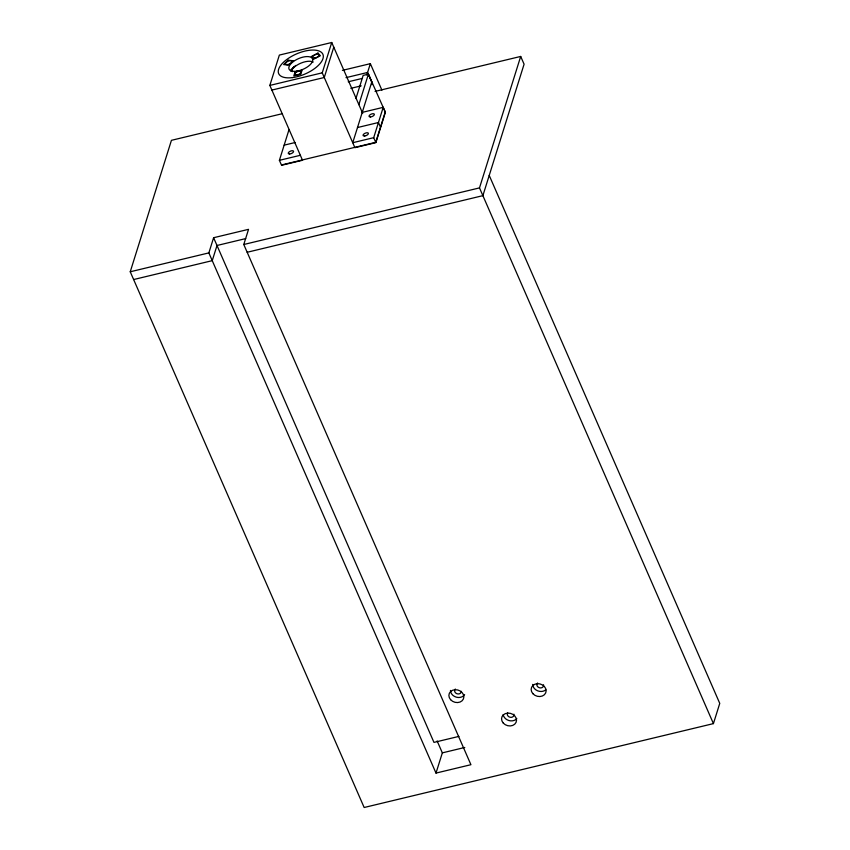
<?xml version="1.0" encoding="UTF-8"?>
<svg xmlns="http://www.w3.org/2000/svg" width="850" height="850" viewBox="0 0 850 850"><rect width="100%" height="100%" fill="white"/><g stroke="black" fill="none" stroke-linecap="round" stroke-linejoin="round"><path stroke-width="1.27" d="M489.228 175.429L719.759 703.386L713.426 723.616L364.161 807.5L130.241 271.777L171.434 140.324L282.274 113.698M208.856 252.896L213.605 237.724L248.54 229.341L243.78 244.502L470.921 764.702L435.997 773.086L208.856 252.896L130.241 271.777M302.388 159.949L269.843 85.414L279.353 55.08L331.734 42.5L362.706 113.422M361.537 112.551L383.201 107.344L385.241 111.998L375.732 142.333L281.435 164.985L279.395 160.331L288.904 129.997M354.779 147.369L322.235 72.834L331.734 42.5M333.774 47.154L324.264 77.499L271.873 90.079M355.916 98.568L363.163 75.416L368.401 74.162L371.79 81.929L352.739 142.715L373.703 137.679L383.201 107.344M366.796 74.991L370.345 63.665L342.401 70.38M358.859 104.614L368.401 74.162L385.241 111.998M371.918 84.649L372.332 83.332L367.582 72.463L345.993 77.647M385.379 112.317L375.87 142.651L354.918 147.677M713.426 723.616L479.496 187.893L520.689 56.44L375.062 91.418M435.997 773.086L442.34 752.866L437.123 740.924M291.051 69.796L295.641 65.45M269.843 85.414L322.235 72.834M348.224 81.791L362.185 78.434M350.848 88.336L361.186 85.85M284.155 145.159L295.248 142.492M357.499 127.543L378.452 122.517L380.481 127.171M279.395 160.331L300.358 155.295M281.573 165.293L302.526 160.268M245.692 238.595L217.005 245.491L212.245 260.652L133.631 279.544M243.78 244.502L479.496 187.893M247.169 252.269L482.885 195.649L524.089 64.196L520.689 56.44M458.915 736.398L433.967 742.39L213.605 237.724M442.34 752.866L464.791 747.469M370.345 63.665L381.905 90.142M373.703 137.679L375.732 142.333M291.327 69.254L292.368 71.655M545.87 689.764A7.597 6.311 17.4 0 1 537.614 690.806A7.597 6.311 17.4 0 1 532.727 684.409M543.533 684.792A3.421 2.837 17.4 0 1 539.421 687.767A3.421 2.837 17.4 0 1 537.593 683.007M516.821 718.622A7.597 6.311 17.4 0 1 508.884 720.524A7.597 6.311 17.4 0 1 503.189 714.606M513.921 714.202A3.421 2.837 17.4 0 1 510.106 717.262A3.421 2.837 17.4 0 1 507.663 712.81M461.327 691.326A3.421 2.837 17.4 0 1 456.875 693.706A3.421 2.837 17.4 0 1 455.334 689.042M464.621 694.62A7.597 6.311 17.4 0 1 456.227 697.149A7.597 6.311 17.4 0 1 450.468 690.444M293.781 66.576A3.421 1.551 -23.6 0 1 293.632 66.906M293.08 67.596A3.421 1.551 -23.6 0 1 292.676 67.926M291.04 71.453A12.824 5.801 -23.6 0 1 300.804 63.176A12.824 5.801 -23.6 0 1 313.225 62.061M295.078 71.878L293.813 75.926L300.794 74.248L302.069 70.199L295.078 71.878M288.192 60.222L283.603 64.568L289.021 65.131L293.611 60.796L288.192 60.222M317.974 53.072L311.291 56.546L313.682 59.213L320.365 55.739L317.974 53.072M503.264 723.074A7.597 6.311 17.4 0 0 516.056 722.383A7.597 6.311 17.4 0 0 507.769 713.097A7.597 6.311 17.4 0 0 503.264 723.074M532.865 693.664A7.597 6.311 17.4 0 0 545.668 692.963A7.597 6.311 17.4 0 0 537.381 683.687A7.597 6.311 17.4 0 0 532.865 693.664M450.606 699.699A7.597 6.311 17.4 0 0 463.399 698.997A7.597 6.311 17.4 0 0 455.111 689.711A7.597 6.311 17.4 0 0 450.606 699.699M364.767 135.989A2.848 1.286 -23.6 0 0 368.358 133.291A2.848 1.286 -23.6 0 0 364.055 133.864A2.848 1.286 -23.6 0 0 364.767 135.989M370.398 116.96A2.848 1.286 -23.6 0 0 374.361 114.421A2.848 1.286 -23.6 0 0 370.356 114.58A2.848 1.286 -23.6 0 0 370.398 116.96M289.595 153.988A2.848 1.286 -23.6 0 0 293.569 151.449A2.848 1.286 -23.6 0 0 289.553 151.619A2.848 1.286 -23.6 0 0 289.595 153.988M314.723 58.066A3.421 1.551 -23.6 0 0 318.973 54.804A3.421 1.551 -23.6 0 0 313.788 55.547A3.421 1.551 -23.6 0 0 314.723 58.066M287.502 64.6A3.421 1.551 -23.6 0 0 291.752 61.349A3.421 1.551 -23.6 0 0 286.567 62.082A3.421 1.551 -23.6 0 0 287.502 64.6M296.639 71.177A12.824 5.801 -23.6 0 0 312.598 58.969A12.824 5.801 -23.6 0 0 293.133 61.742A12.824 5.801 -23.6 0 0 296.639 71.177M292.517 77.594A24.129 10.912 -23.6 0 0 323.085 54.782A24.129 10.912 -23.6 0 0 286.769 59.5A24.129 10.912 -23.6 0 0 292.517 77.594M296.831 74.981A3.421 1.551 -23.6 0 0 301.091 71.729A3.421 1.551 -23.6 0 0 295.896 72.473A3.421 1.551 -23.6 0 0 296.831 74.981"/></g></svg>
